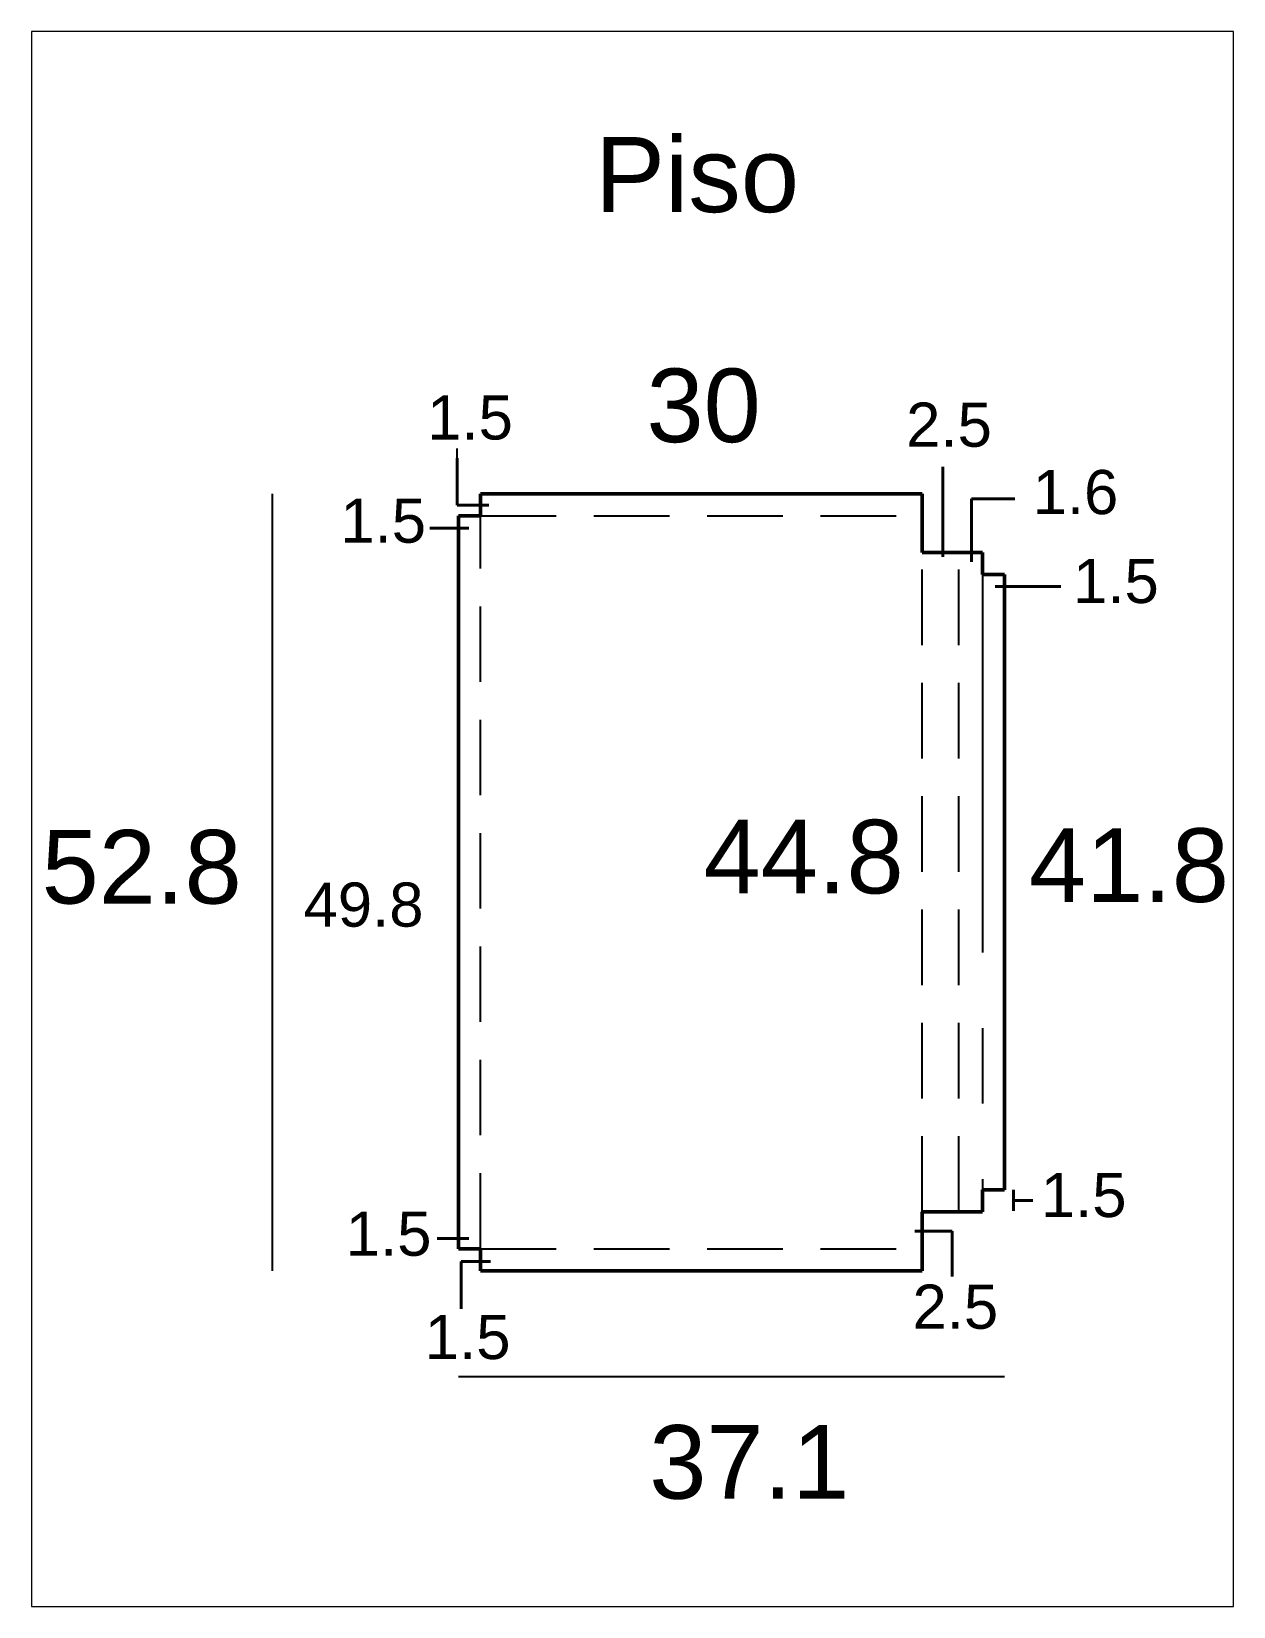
# Paper-space layout 'Layout1' of a CAD drawing. Header units: millimetres. Extents: x 0 to 203, y 0 to 266.
# The model-space entities are those that its viewports show. They can reach past a viewport. Long polylines and large blocks are cut down to what shows.
import ezdxf

# ---------------------------------------------------------------- set-up
doc = ezdxf.new("R2010")
doc.units = ezdxf.units.MM
doc.header["$LTSCALE"] = 0.25
doc.linetypes.add('CENTERX2', pattern=[101.6, 63.5, -12.7, 12.7, -12.7])
doc.linetypes.add('DASHED', pattern=[19.05, 12.7, -6.35])
doc.styles.get("Standard").update_dxf_attribs({"font": 'arial.ttf'})

msp = doc.modelspace()

# ---------------------------------------------------------------- linework, layer by layer
for p, q in [((2316.6, 2489.2), (2316.6, 2495.7)), ((2190.9, 2465.1), (2190.9, 1937.1)), ((2317.5, 1865.2), (2688.5, 1865.2))]:
    msp.add_line(p, q)
at = {"lineweight": 40}
for p, q in [((2316.6, 2457.3), (2316.6, 2489.2)), ((2646.6, 2422.1), (2646.6, 2483.4)), ((2666, 2418.8), (2666, 2461.5)), ((2666, 2461.5), (2695.6, 2461.5)), ((2338.2, 2457.3), (2316.6, 2457.3)), ((2324.6, 2441.6), (2298.1, 2441.6)), ((2682.3, 2402), (2726.9, 2402)), ((2694.6, 1992), (2694.6, 1977.8)), ((2694.7, 1984.9), (2707.8, 1984.9)), ((2324.7, 1959.1), (2303, 1959.1)), ((2627.7, 1963.9), (2653, 1963.9)), ((2653, 1963.9), (2653, 1933.3)), ((2339.3, 1943.5), (2319.3, 1943.5)), ((2319.3, 1943.5), (2319.3, 1911.2))]:
    msp.add_line(p, q, dxfattribs=at)
at = {"color": 150, "lineweight": 50}
for p, q in [((2332.5, 2450.1), (2332.5, 2465.1)), ((2632.5, 2425.1), (2632.5, 2465.1)), ((2317.5, 2450.1), (2332.5, 2450.1)), ((2673.5, 2425.1), (2632.5, 2425.1)), ((2673.5, 2410.1), (2673.5, 2425.1)), ((2688.5, 2410.1), (2673.5, 2410.1)), ((2688.5, 1992.1), (2673.5, 1992.1)), ((2673.5, 1992.1), (2673.5, 1977.1)), ((2673.5, 1977.1), (2632.5, 1977.1)), ((2632.5, 1977.1), (2632.5, 1937.1)), ((2317.5, 1952.1), (2332.5, 1952.1)), ((2332.5, 1952.1), (2332.5, 1937.1))]:
    msp.add_line(p, q, dxfattribs=at)
at = {"color": 3, "linetype": 'DASHED'}
for p, q in [((2332.5, 1952.1), (2332.5, 2450.1)), ((2332.5, 2450.1), (2632.5, 2450.1)), ((2632.5, 1977.1), (2632.5, 2425.1)), ((2657.5, 1977.1), (2657.5, 2425.1)), ((2332.5, 1952.1), (2632.5, 1952.1))]:
    msp.add_line(p, q, dxfattribs=at)
at = {"color": 6, "linetype": 'CENTERX2'}
msp.add_line((2673.5, 2410.1), (2673.5, 1992.1), dxfattribs=at)
at = {"color": 150, "lineweight": 50}
for points in [[(2632.5, 2465.1), (2332.5, 2465.1)], [(2317.5, 2450.1), (2317.5, 1952.1)], [(2688.5, 1992.1), (2688.5, 2410.1)], [(2332.5, 1937.1), (2632.5, 1937.1)]]:
    msp.add_lwpolyline(points, dxfattribs=at)

# ---------------------------------------------------------------- texts
at = {"attachment_point": 1}
for s, width, insert, char_height in [('Piso', 318.164, (2410.4, 2707.4), 51), ('30', 127.842, (2445.3, 2550.1), 50), ('1.5', 41.184, (2296.3, 2531.9), 30), ('2.5', 66.831, (2621.7, 2527), 30), ('1.6', 66.831, (2707.6, 2481.2), 30), ('1.5', 41.184, (2237.3, 2461.8), 30), ('1.5', 66.831, (2735.1, 2420.8), 30), ('52.8', 155.377, (2034.4, 2236.6), 50), ('44.8', 97.079, (2484.1, 2243.5), 50), ('41.8', 161.683, (2705.1, 2237.7), 50), ('49.8', 104.845, (2212.3, 2200.9), 30), ('1.5', 66.831, (2713.2, 2003.6), 30), ('1.5', 41.184, (2241, 1977.3), 30), ('2.5', 41.184, (2626, 1927.7), 30), ('1.5', 41.184, (2294.7, 1907.1), 30), ('37.1', 22.842, (2447.2, 1832.2), 50)]:
    msp.add_mtext_dynamic_manual_height_columns(s, width=width, gutter_width=12.5, heights=[0], dxfattribs=dict(at, insert=insert, char_height=char_height))

psp = doc.layouts.get("Layout1")

# ---------------------------------------------------------------- viewports
at = {"layer": '0', "view_target_point": (2226.12, 2727.28)}
psp.add_viewport(center=(101.42, 133.17), size=(203.06, 266.115), view_center_point=(209.67, -483.24), view_height=1070.167, dxfattribs=at)

doc.saveas('drawing.dxf')
